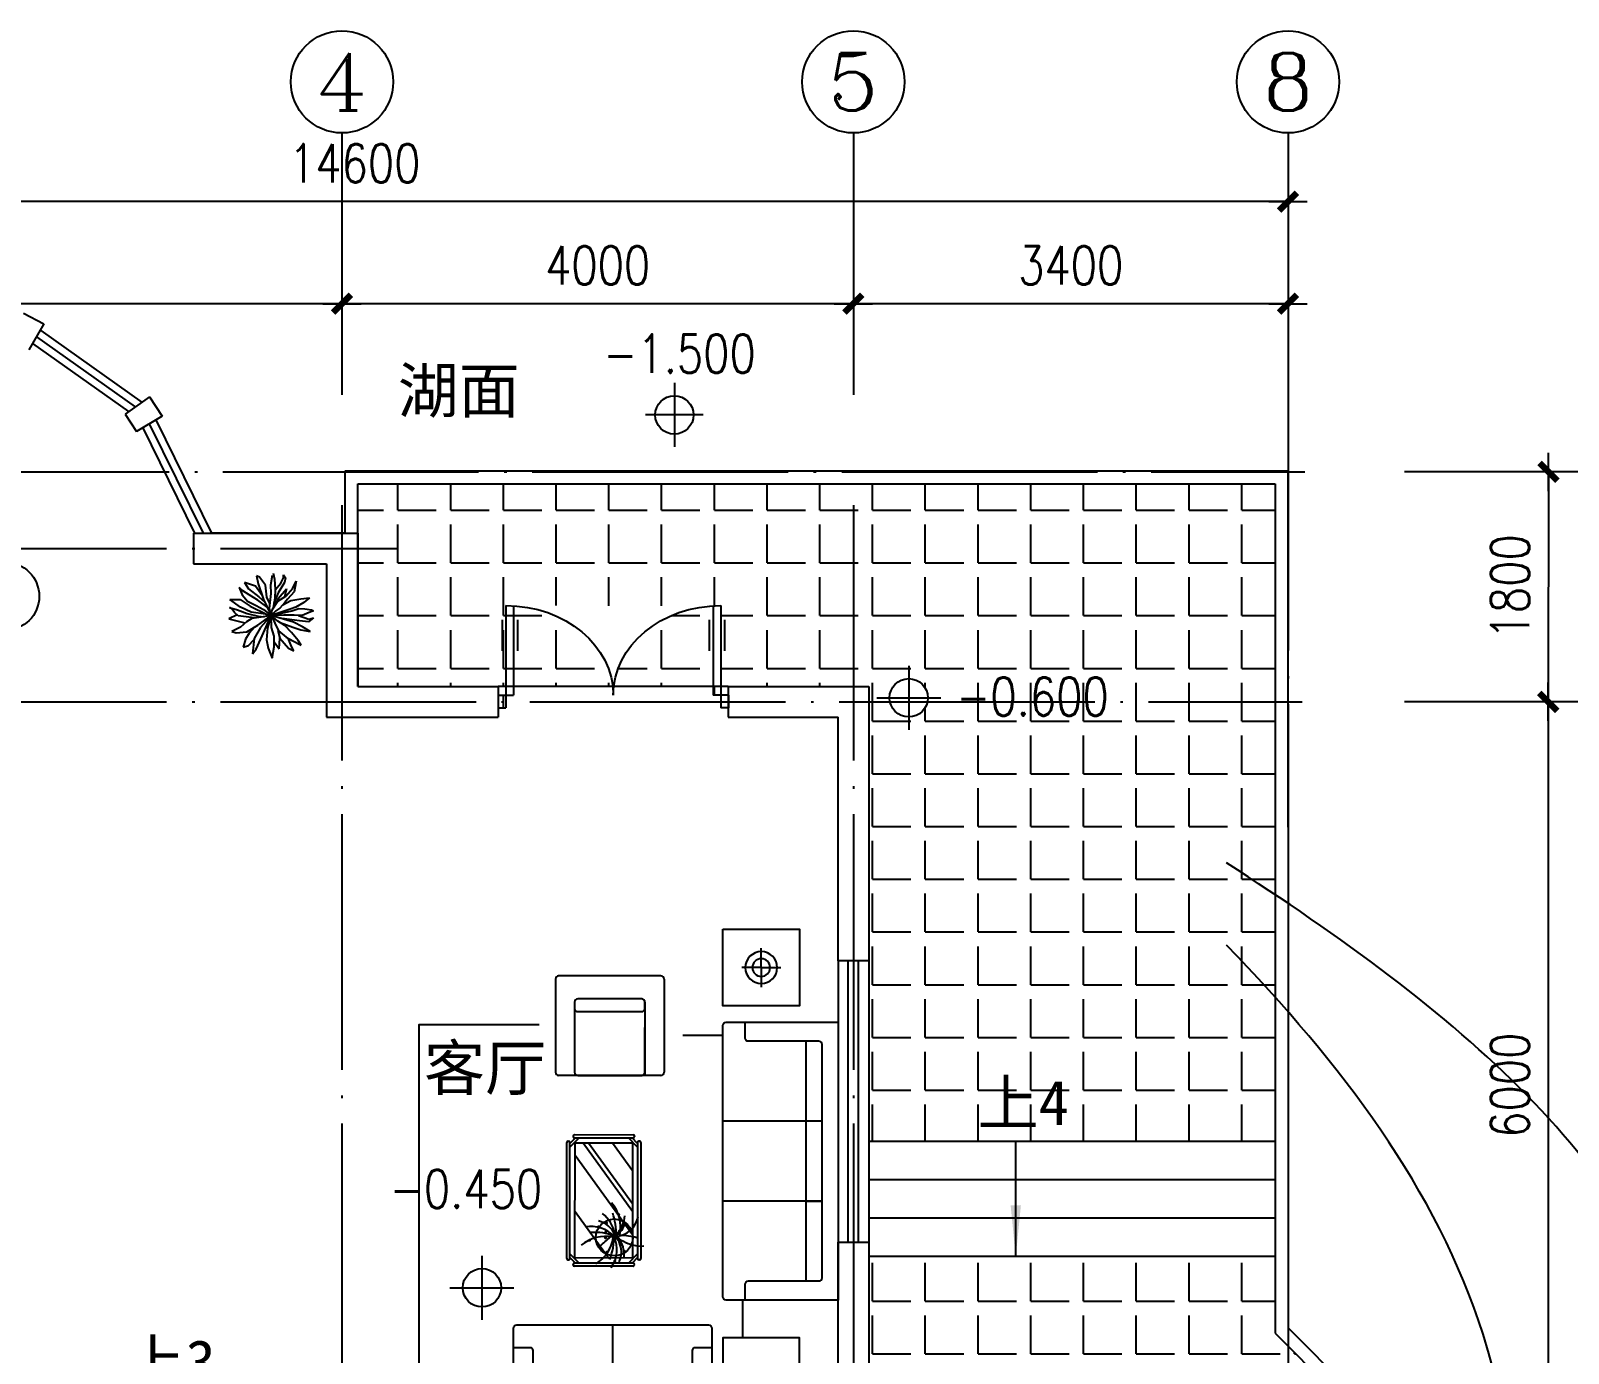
# Model space of a CAD drawing. Extents: x 68494 to 246694, y -171764 to -76879.
# Drawn here: x 103553 to 115579, y -120858 to -110511 of the extents above; entities that cross this region are included whole.
import ezdxf
from ezdxf.enums import TextEntityAlignment as Align

# ---------------------------------------------------------------- set-up
doc = ezdxf.new("R2010")
doc.units = 0
doc.header["$LTSCALE"] = 1000
doc.header["$MEASUREMENT"] = 0
doc.linetypes.add('DOTE', pattern=[2.4200000000000004, 2, -0.2, 0.02, -0.2])
doc.layers.get('0').update_dxf_attribs({"linetype": 'CONTINUOUS'})
for name, color, linetype in [('AXIS', 3, 'CONTINUOUS'), ('AXIS_TEXT', 7, 'CONTINUOUS'), ('DOOR', 2, 'CONTINUOUS'), ('DOTE', 1, 'DOTE'), ('HATCH', 8, 'CONTINUOUS'), ('PUB_DIM', 3, 'CONTINUOUS'), ('STAIR', 2, 'CONTINUOUS'), ('Tile', 8, 'CONTINUOUS'), ('WALL', 4, 'CONTINUOUS'), ('WINDOW', 51, 'CONTINUOUS'), ('WINDOW_TEXT', 7, 'CONTINUOUS'), ('家具', 30, 'CONTINUOUS'), ('细部标注', 3, 'CONTINUOUS')]:
    doc.layers.add(name, color=color, linetype=linetype)
doc.styles.add('COMPLEX', font='COMPLEX')
doc.styles.add('DIM_FONT', font='SIMPLEX', dxfattribs={"width": 0.8})
doc.styles.add('SIMPLEX', font='SIMPLEX.SHX')
doc.styles.get("Standard").update_dxf_attribs({"font": ''})
doc.styles.get('Standard').set_extended_font_data('KaiTi_GB2312')
doc.dimstyles.new('AXIS', dxfattribs={"dimtxt": 300, "dimasz": 1, "dimexe": 250, "dimexo": 300, "dimgap": 150, "dimtad": 1, "dimdec": 0, "dimzin": 0, "dimdsep": 46, "dimtxsty": 'DIM_FONT', "dimblk": '_DIMX', "dimblk1": 'DIMBK1', "dimblk2": 'DIMBK1', "dimcen": 1, "dimse1": 1, "dimse2": 1, "dimclrt": 7, "dimadec": 0, "dimazin": 0, "dimtfac": 1, "dimtdec": 0, "dimtix": 1, "dimtmove": 2, "dimatfit": 3, "dimldrblk": '_DIMX', "dimfxl": 1, "dimtvp": 1.5, "dimtolj": 1, "dimtzin": 0, "dimarcsym": 0})
pattern_1 = [(0, (0, 0), (0, 412.5000000000001), [300, -112.5]), (90, (0, 0), (-412.5000000000001, 2.525750604758653e-14), [300, -112.5])]

# ---------------------------------------------------------------- blocks, each defined once
blk = doc.blocks.new('_DIMX')
blk.add_line((-150, 0), (150, 0))
at = {"const_width": 50}
blk.add_lwpolyline([(-70, -70), (70, 70)], dxfattribs=at)
blk = doc.blocks.new('*D286')
at = {"color": 0, "linetype": 'ByBlock', "transparency": 16777216}
blk.add_line((105986.4425060315, -112646.7186801377), (99788.58575459839, -112646.7186801377), dxfattribs=at)
at = {"color": 0, "linetype": 'ByBlock', "transparency": 16777216, "rotation": 180}
blk.add_blockref('_DIMX', (99787.58575459839, -112646.7186801377), dxfattribs=at)
at = {"color": 0, "linetype": 'ByBlock', "transparency": 16777216}
blk.add_blockref('_DIMX', (105987.4425060315, -112646.7186801377), dxfattribs=at)
at = {"color": 7, "linetype": 'ByBlock', "transparency": 16777216, "insert": (102887.5141303149, -112346.7186801377), "char_height": 300, "attachment_point": 5, "style": 'DIM_FONT'}
blk.add_mtext('\\A1;6200', dxfattribs=at)
blk = doc.blocks.new('DIMBK1')
at = {"color": 0}
blk.add_line((-1.000000000003638, -1.818989403545856e-12), (0.9999999999963619, -1.818989403545856e-12), dxfattribs=at)
blk.add_circle((-3.637978807091713e-12, -1.818989403545856e-12), 0.2500000000000002, dxfattribs=at)
blk = doc.blocks.new('*D285')
at = {"color": 0, "linetype": 'ByBlock', "transparency": 16777216}
blk.add_line((113386.4425060315, -111848.1114116735), (98788.4425060315, -111848.1114116734), dxfattribs=at)
for p, rotation in [((98787.4425060315, -111848.1114116734), 179.9999999999995), ((113387.4425060315, -111848.1114116735), 359.9999999999996)]:
    blk.add_blockref('_DIMX', p, dxfattribs=dict(at, rotation=rotation))
at = {"color": 7, "linetype": 'ByBlock', "transparency": 16777216, "insert": (106087.4425060315, -111548.1114116734), "char_height": 300, "attachment_point": 5, "style": 'DIM_FONT'}
blk.add_mtext('\\A1;14600', dxfattribs=at)
blk = doc.blocks.new('M_C57NTX')
for p, q in [((-486.3270257105032, 242.7917070017866), (-481.3270257105032, 242.7917070017866)), ((-427.3206844082888, 268.3685105191471), (-471.3270257105032, 224.3621692169327)), ((-399.0364131608367, 268.3685105191398), (-471.3270257105032, 196.0778979694733)), ((-445.75022219315, 283.3685105191398), (-445.75022219315, 278.3685105191398)), ((-435.75022219315, 293.3685105191398), (473.0961707721435, 293.3685105191398)), ((-435.75022219315, 268.3685105191398), (473.0961707721435, 268.3685105191398)), ((436.3823617398302, 268.3685105191398), (508.6729742894968, 196.0778979694733)), ((464.6666329872824, 268.3685105191471), (508.6729742894968, 224.3621692169327)), ((483.0961707721435, 283.3685105191398), (483.0961707721435, 278.3685105191398)), ((523.6729742894968, 242.7917070017866), (518.6729742894968, 242.7917070017866)), ((-496.3270257105032, -226.0546859635069), (-496.3270257105032, 232.7917070017866)), ((-471.3270257105032, -226.0546859635069), (-471.3270257105032, 232.7917070017866)), ((-431.3270257105032, 72.40276338865806), (-216.6166128087934, 228.3685105191398)), ((-431.3270257105032, -116.2685866302054), (43.11800335264707, 228.3685105191398)), ((-431.3270257105032, -159.222974416698), (102.2512073237885, 228.3685105191398)), ((-336.0613046975195, -221.6314894808602), (283.4316774694453, 228.3685105191398)), ((508.6729742894968, 232.7917070017866), (508.6729742894968, -226.0546859635069)), ((533.6729742894968, 232.7917070017866), (533.6729742894968, -226.0546859635069)), ((106.0369318264857, -221.6314894808602), (468.6729742894968, 41.78750606213725)), ((-486.3270257105032, -236.0546859635069), (-481.3270257105032, -236.0546859635069)), ((-399.0364131608367, -261.6314894808602), (-471.3270257105032, -189.3408769311936)), ((-427.3206844082888, -261.6314894808675), (-471.3270257105032, -217.625148178653)), ((436.3823617398302, -261.6314894808602), (508.6729742894968, -189.3408769311936)), ((464.6666329872824, -261.6314894808675), (508.6729742894968, -217.625148178653)), ((523.6729742894968, -236.0546859635069), (518.6729742894968, -236.0546859635069)), ((-445.75022219315, -276.6314894808602), (-445.75022219315, -271.6314894808602)), ((473.0961707721435, -261.6314894808602), (-435.75022219315, -261.6314894808602)), ((473.0961707721435, -286.6314894808602), (-435.75022219315, -286.6314894808602)), ((483.0961707721435, -276.6314894808602), (483.0961707721435, -271.6314894808602))]:
    blk.add_line(p, q)
blk.add_lwpolyline([(-431.3270257105032, -221.6314894808602), (-431.3270257105032, 228.3685105191398), (468.6729742894968, 228.3685105191398), (468.6729742894968, -221.6314894808602)], close=True)
at = {"const_width": 11.9988}
for points in [[(123.386259576233, 119.8680032904631, 1), (135.3874595762318, 119.8680032904631, 1)], [(225.0953272901679, 149.5338315333684, 1), (237.0965272901667, 149.5338315333684, 1)], [(252.5946230357076, 126.4795735383996, 1), (264.595823035721, 126.4795735383996, 1)], [(409.3022822407511, 162.7569720292377, 1), (421.3034822407499, 162.7569720292377, 1)], [(189.3558244571032, 24.20145639862312, 1), (201.3570244571019, 24.20145639862312, 1)], [(263.5655964254838, 17.58988615068665, 1), (275.5667964254826, 17.58988615068665, 1)], [(277.3152442982682, 83.59060479962864, 1), (289.316444298267, 83.59060479962864, 1)], [(288.3341258687869, 106.6448627945974, 1), (300.3353258687857, 106.6448627945974, 1)], [(293.8435666540317, 93.47921421393039, 1), (305.8447666540305, 93.47921421393039, 1)], [(296.5743329562974, 73.70199538532688, 1), (308.5755329562962, 73.70199538532688, 1)], [(304.8145400438079, 17.58988615068665, 1), (316.8157400438067, 17.58988615068665, 1)], [(307.5453063460736, 86.86764396599756, 1), (319.5465063460724, 86.86764396599756, 1)], [(417.5424893282616, 27.47849556498841, 1), (429.5436893282604, 27.47849556498841, 1)], [(486.2428205113829, 90.20217504756147, 1), (498.2440205113962, 90.20217504756147, 1)], [(219.5858865049086, -38.46473116875131, 1), (231.5870865049073, -38.46473116875131, 1)], [(324.0736287018372, -107.7424889840622, 1), (336.0748287018505, -107.7424889840622, 1)]]:
    blk.add_lwpolyline(points, format="xyb", close=True, dxfattribs=at)
blk.add_circle((307.6158652824379, 85.95014010039449), 144.3268089745761)
for centre, radius, start, end in [((-486.3270257105032, 232.7917070017866), 10, 90, 180), ((-481.3270257105032, 232.7917070017866), 10, 0, 90), ((-435.75022219315, 283.3685105191398), 10, 90, 180), ((-435.75022219315, 278.3685105191398), 10, 180, 270), ((108.6400191209541, 83.20030077534466), 192.6361168683768, 6.990448297876262, 78.02836256322455), ((781.3881146809581, 125.4861627011087), 489.8910960298404, 163.8561215232247, 179.1105149163876), ((156.1940901721391, 293.0623978287331), 219.2612355314446, 342.9456350568751, 6.481377850901596), ((473.0961707721435, 283.3685105191398), 10, 0, 90), ((473.0961707721435, 278.3685105191398), 10, 270, 0), ((518.6729742894968, 232.7917070017866), 10, 90, 180), ((523.6729742894968, 232.7917070017866), 10, 0, 90), ((227.9691894788702, -157.2600901782716), 292.8432031657243, 78.55155098013316, 130.9815348713877), ((109.9538039181934, -87.97830389465162), 258.8304632487626, 48.75809887789755, 83.86240095366526), ((175.6190948601725, 42.40696811606176), 126.1786241616302, 28.89011928670217, 78.45792187995568), ((-394.6895044297416, 504.3955017310145), 810.3743161520881, 328.9872775939272, 340.3610108459401), ((421.0911898789345, -27.25263189217003), 168.8089817342286, 62.9908582621707, 135.9101719540797), ((448.0424405315425, -69.43780581975443), 232.7981179185368, 85.87406080653938, 126.9558399417119), ((279.6811042466434, -402.0839114484697), 502.3884491499373, 88.32856473930403, 108.7290030802688), ((343.5566164726188, -193.5709490659137), 291.2907078390151, 103.045235373428, 139.776625494149), ((363.8068736078276, -83.56195820136054), 190.3501617977752, 114.0955767610405, 166.2953379553469), ((481.8457703541644, -98.4286755490757), 259.729300956303, 134.4860623050567, 189.3762174920274), ((613.2306063957949, -61.95327094247477), 345.5344850807896, 155.0887597473385, 185.9637238118709), ((267.1778199992405, -554.8302557628995), 642.1607997083057, 70.52489667841802, 87.82436815328639), ((623.9827559953119, 27.50724152258772), 325.1929381400985, 171.2495824831473, 218.2332804430338), ((404.4771427225787, -127.5496737025605), 234.4446151252679, 53.32312996791644, 115.7632577042061), ((-1013.361645428566, -1156.255034306687), 1790.018604712097, 39.0487703031419, 42.67989976416857), ((268.783860786687, -207.6233392247887), 287.3030481525115, 31.31504884319343, 82.13779409021814), ((-486.3270257105032, -226.0546859635069), 10, 180, 270), ((-481.3270257105032, -226.0546859635069), 10, 270, 0), ((518.6729742894968, -226.0546859635069), 10, 180, 270), ((523.6729742894968, -226.0546859635069), 10, 270, 0), ((-435.75022219315, -271.6314894808602), 10, 90, 180), ((-435.75022219315, -276.6314894808602), 10, 180, 270), ((473.0961707721435, -271.6314894808602), 10, 0, 90), ((473.0961707721435, -276.6314894808602), 10, 270, 0)]:
    blk.add_arc(centre, radius, start, end)
at = {"style": 'DIM_FONT', "width": 0.8, "flags": 9}
for tag in ['YSIZE', 'XSIZE']:
    blk.add_attdef(tag, (0, 0), '', height=0.5, dxfattribs=at)
blk = doc.blocks.new('M_F3')
for p, q in [((-184.1984612301931, 352.2713101614754), (-316.5681050442963, 396.0829624842791)), ((-316.5681050442963, 396.0829624842791), (-269.867000883929, 321.0034329028804)), ((-137.454629618629, 462.8304954901814), (-172.4911396017033, 477.4343795977838)), ((-172.4911396017033, 477.4343795977838), (-154.9728846101661, 383.5849676210346)), ((-154.9728846101661, 383.5849676210346), (-88.78806270311543, 195.794583265606)), ((-65.41614689733251, 366.875194269076), (-137.454629618629, 462.8304954901814)), ((-1.154060294231385, 371.0411925568242), (16.36419469730572, 485.8121563742443)), ((2.734137764866318, 266.7538947602225), (-1.154060294231385, 371.0411925568242)), ((26.10605357064924, 510.8539263016992), (41.70157325823675, 437.8345057636907)), ((41.70157325823675, 437.8345057636907), (49.47796937643216, 318.8975436585224)), ((49.12280015706529, 308.6061012016962), (117.628254038631, 391.9169641965309)), ((160.4838875910973, 396.0829624842791), (86.47994211465266, 275.0858913357188)), ((117.628254038631, 391.9169641965309), (150.7420287177556, 452.4383898712931)), ((150.7420287177556, 452.4383898712931), (148.7765659626075, 487.8722654176363)), ((148.7765659626075, 487.8722654176363), (172.1484817683904, 452.4383898712931)), ((172.1484817683904, 452.4383898712931), (160.4838875910973, 396.0829624842791)), ((261.7052194812222, 331.3955385217687), (300.6726549745927, 414.8528448796296)), ((300.6726549745927, 414.8528448796296), (277.3007391688116, 285.5237771555712)), ((-489.8706471069163, 193.734474222214), (-367.200134714958, 195.794583265606)), ((-363.3119366558603, 101.9451712888567), (-489.8706471069163, 193.734474222214)), ((-378.9074563434478, 337.667426053873), (-343.8282189091751, 250.0441214082639)), ((-336.0518227909815, 298.0217720188175), (-378.9074563434478, 337.667426053873)), ((-367.200134714958, 195.794583265606), (-250.3832831372456, 116.5490553964592)), ((-343.8282189091751, 250.0441214082639), (-279.6088597572725, 177.0247008702572)), ((-260.1251420105873, 250.0441214082639), (-336.0518227909815, 298.0217720188175)), ((-269.867000883929, 321.0034329028804), (-143.3082904328749, 227.1082407251652)), ((-156.9383473653143, 187.4625866901097), (-260.1251420105873, 250.0441214082639)), ((-104.9015853799101, 241.5145010595188), (-184.1984612301931, 352.2713101614754)), ((-45.12105273043016, 101.5527410067443), (-156.9383473653143, 187.4625866901097)), ((-143.3082904328749, 227.1082407251652), (-77.0807410746238, 166.5868150504029)), ((-88.78806270311543, 195.794583265606), (0.6110979015466, 2.853926301699175)), ((-49.820627209745, 222.942242437417), (-65.41614689733251, 366.875194269076)), ((-11.45085077243493, 137.3498304326531), (-49.820627209745, 222.942242437417)), ((-16.70685253062038, 89.40139622464812), (2.734137764866318, 266.7538947602225)), ((45.58977131733445, 206.2324690854603), (24.3688169389734, 93.95133244781755)), ((86.47994211465266, 275.0858913357188), (35.07700558785109, 152.7548186845834)), ((49.47796937643216, 318.8975436585224), (45.58977131733445, 206.2324690854603)), ((87.11020813013965, 205.3176948290438), (57.64105560755524, 143.9650374128105)), ((79.74291835849363, 173.4143138242034), (176.0366798274863, 235.4402373006633)), ((87.11020813013965, 205.3176948290438), (183.8130759456817, 321.0034329028804)), ((183.8130759456817, 321.0034329028804), (160.4838875910973, 227.1082407251652)), ((197.4431328781211, 197.9004725099621), (166.2948209541446, 158.2548184749066)), ((176.0366798274863, 235.4402373006633), (261.7052194812222, 331.3955385217687)), ((277.3007391688116, 285.5237771555712), (197.4431328781211, 197.9004725099621)), ((236.4105683714915, 181.1906991580054), (355.1928827043521, 202.0664707977121)), ((355.1928827043521, 202.0664707977121), (460.3451401047732, 214.5644656609566)), ((460.3451401047732, 214.5644656609566), (390.2293926874263, 158.2548184749066)), ((-405.4173616162589, 13.07156640398352), (-503.5007040393557, -35.76167321166031)), ((-468.4641940562815, 83.12950869254382), (-493.758845166014, 97.73339280014443)), ((-493.758845166014, 97.73339280014443), (-398.3484466389345, 70.63151382929755)), ((-435.3504193771569, 39.31785636973837), (-468.4641940562815, 83.12950869254382)), ((-392.5375132758872, 1.778091579039028), (-435.3504193771569, 39.31785636973837)), ((-398.3484466389345, 70.63151382929755), (-285.419793120318, 26.81986150649391)), ((-201.7167162217302, -25.32378739180785), (-392.5375132758872, 1.778091579039028)), ((-236.7532262048044, 43.52963485845066), (-363.3119366558603, 101.9451712888567)), ((-285.419793120318, 26.81986150649391), (-153.007421855018, -2.387906708709124)), ((-279.6088597572725, 177.0247008702572), (-178.3448004159491, 122.7751627275993)), ((-250.3832831372456, 116.5490553964592), (-45.12018230737885, 14.76226609702098)), ((-67.3388822012821, 20.54797397438779), (-236.7532262048044, 43.52963485845066)), ((-178.3448004159491, 122.7751627275993), (-90.71079800706502, 74.7975121170457)), ((-156.9383473653143, -110.8869829940249), (0.6110979015466, 2.853926301699175)), ((0.6110979015466, 2.853926301699175), (-125.7473079901374, -140.094751209228)), ((-119.9363746270919, -275.6957064653889), (0.6110979015466, 2.853926301699175)), ((0.6110979015466, 2.853926301699175), (-116.0481765679942, -14.8859015719554)), ((-90.71079800706502, 74.7975121170457), (0.6110979015466, 2.853926301699175)), ((0.6110979015466, 2.853926301699175), (-67.3388822012821, 20.54797397438779)), ((0.6110979015466, 2.853926301699175), (-42.04423109154959, -144.2607494969761)), ((0.6110979015466, 2.853926301699175), (-16.70685253062038, 89.40139622464812)), ((0.6110979015466, 2.853926301699175), (14.44145939335795, 70.63151382929755)), ((170.1830190132423, 60.19362800944509), (0.6110979015466, 2.853926301699175)), ((57.25436549462574, 58.13351896605309), (0.6110979015466, 2.853926301699175)), ((0.6110979015466, 2.853926301699175), (248.0751625487828, 58.13351896605309)), ((154.6302267768533, 8.04997911114333), (0.6110979015466, 2.853926301699175)), ((0.6110979015466, 2.853926301699175), (88.40267741860225, -177.6345159999273)), ((82.59174405555677, -64.96944142686334), (0.6110979015466, 2.853926301699175)), ((269.5243430506162, -77.46743629010962), (0.6110979015466, 2.853926301699175)), ((6.622335823964022, -140.094751209228), (0.6110979015466, 2.853926301699175)), ((14.44145939335795, 70.63151382929755), (79.74291835849363, 173.4143138242034)), ((105.9636598613379, 91.50728546900427), (57.25436549462574, 58.13351896605309)), ((166.2948209541446, 158.2548184749066), (105.9636598613379, 91.50728546900427)), ((141.0863384975746, 130.3653500091787), (236.4105683714915, 181.1906991580054)), ((275.3352764136635, 5.944089866787181), (154.6302267768533, 8.04997911114333)), ((228.6341722532961, 81.06939964915), (170.1830190132423, 60.19362800944509)), ((294.8189941603487, 104.0052803322487), (228.6341722532961, 81.06939964915)), ((248.0751625487828, 58.13351896605309), (333.7437022025188, 89.40139622464812)), ((370.7456749407411, 3.883980823395177), (275.3352764136635, 5.944089866787181)), ((390.2293926874263, 158.2548184749066), (294.8189941603487, 104.0052803322487)), ((329.9200083332435, 4.765491919450142), (452.5260165353811, -37.86756245601828)), ((333.7437022025188, 89.40139622464812), (401.8939868647194, 85.23539793689997)), ((454.4914792905292, 39.31785636973837), (370.7456749407411, 3.883980823395177)), ((401.8939868647194, 85.23539793689997), (481.751593155408, 72.7374030736537)), ((507.0462442651406, 60.19362800944509), (454.4914792905292, 39.31785636973837)), ((481.751593155408, 72.7374030736537), (507.0462442651406, 60.19362800944509)), ((-503.5007040393557, -35.76167321166031), (-310.757171681249, -81.67921477882192)), ((-363.3119366558603, -135.8829727205157), (-468.4641940562815, -188.0724018197816)), ((-293.2389166897119, -71.24132895896946), (-363.3119366558603, -135.8829727205157)), ((-227.0113673314627, -31.59567492391216), (-293.2389166897119, -71.24132895896946)), ((-287.3852558754661, -190.1325108631736), (-156.9383473653143, -110.8869829940249)), ((-195.0262397601018, -134.0250946803844), (-260.1251420105873, -208.9023932585224)), ((-116.0481765679942, -14.8859015719554), (-227.0113673314627, -31.59567492391216)), ((-125.7473079901374, -140.094751209228), (-199.7512534665821, -269.4238189332846)), ((-153.007421855018, -2.387906708709124), (-82.44048388708325, -10.33752545743664)), ((-42.04423109154959, -144.2607494969761), (-55.67428802399081, -288.1937013286351)), ((35.84791244399094, -242.3219399624377), (6.622335823964022, -140.094751209228)), ((164.372085650195, -117.1130903251651), (82.59174405555677, -64.96944142686334)), ((107.8863951652875, -265.2578206455364), (84.51447935950455, -173.4685177121792)), ((88.40267741860225, -177.6345159999273), (179.924877886584, -254.819934825684)), ((341.5628257719127, -58.69755389475904), (102.8679221056154, -27.68903728430269)), ((108.6990170638474, -81.61559930407202), (259.7824841772745, -133.8228636771237)), ((246.1524272448332, -198.510287639634), (164.372085650195, -117.1130903251651)), ((259.7824841772745, -133.8228636771237), (357.1156180083017, -167.1966301800749)), ((376.5993357549869, -131.7169744327675), (269.5243430506162, -77.46743629010962)), ((446.7150831723338, -73.30143800236146), (341.5628257719127, -58.69755389475904)), ((357.1156180083017, -167.1966301800749), (468.1215362229686, -188.0724018197816)), ((468.1215362229686, -188.0724018197816), (376.5993357549869, -131.7169744327675)), ((507.0462442651406, -23.26367834841585), (446.7150831723338, -73.30143800236146)), ((452.5260165353811, -37.86756245601828), (507.0462442651406, -23.26367834841585)), ((-468.4641940562815, -188.0724018197816), (-413.9439663265221, -204.7363949707742)), ((-413.9439663265221, -204.7363949707742), (-287.3852558754661, -190.1325108631736)), ((-302.9380481118551, -279.8617047531388), (-334.1290874870319, -373.7568969308522)), ((-334.1290874870319, -373.7568969308522), (-269.867000883929, -354.9412343345375)), ((-260.1251420105873, -208.9023932585224), (-302.9380481118551, -279.8617047531388)), ((-269.867000883929, -354.9412343345375), (-203.6394515256798, -288.1937013286351)), ((-199.7512534665821, -269.4238189332846), (-219.2349712132673, -455.1083140443552)), ((-176.379337660801, -398.752886657343), (-119.9363746270919, -275.6957064653889)), ((-55.67428802399081, -288.1937013286351), (-32.30237221820789, -384.1490025497405)), ((39.73611050308864, -369.5451184421399), (35.84791244399094, -242.3219399624377)), ((39.73611050308864, -311.1295820117339), (98.14453629194577, -394.586888369593)), ((98.14453629194577, -394.586888369593), (105.9636598613379, -265.2578206455364)), ((105.9636598613379, -265.2578206455364), (207.1849917514646, -386.2548917940967)), ((179.924877886584, -254.819934825684), (261.7052194812222, -298.6315871484876)), ((246.1524272448332, -367.4850093987461), (203.2967936923669, -267.3179296889284)), ((324.0445707803756, -294.4655888607394), (246.1524272448332, -198.510287639634)), ((261.7052194812222, -298.6315871484876), (359.0810807634498, -348.7151270033974)), ((359.0810807634498, -348.7151270033974), (324.0445707803756, -294.4655888607394)), ((-219.2349712132673, -455.1083140443552), (-176.379337660801, -398.752886657343)), ((-32.30237221820789, -384.1490025497405), (14.44145939335795, -505.1460736983008)), ((14.44145939335795, -505.1460736983008), (39.73611050308864, -369.5451184421399)), ((207.1849917514646, -386.2548917940967), (271.4470783545657, -419.6286582970479)), ((271.4470783545657, -419.6286582970479), (246.1524272448332, -367.4850093987461))]:
    blk.add_line(p, q)
at = {"width": 0.8, "flags": 9}
for tag, p in [('XSIZE', (-1.903593293400263, 0)), ('YSIZE', (0, 0))]:
    blk.add_attdef(tag, p, '', height=0.2, dxfattribs=at)
blk = doc.blocks.new('M_A20TUI')
for p, q in [((-0.4666666602065375, 0.4708801651422996), (-0.46666666020654, -0.06245316819156697)), ((-0.4333333268731733, 0.4696881666012634), (-0.4333333268731709, 0.004213498475166344)), ((0.4333333397943598, 0.4696881666012634), (0.4333333397943574, 0.004213498475166344)), ((0.4666666731277241, 0.4708801651422996), (0.4666666731277265, -0.06245316819156697)), ((-0.4833333268732257, 0.3962051976975873), (-0.4833333268732233, 0.2345635206386193)), ((-0.41666666020649, 0.3962051976975873), (-0.41666666020649, 0.2345635206386193)), ((0.4166666731276766, 0.3962051976975873), (0.4166666731276741, 0.2345635206386193)), ((0.4833333397944098, 0.3962051976975873), (0.4833333397944074, 0.2345635206386193)), ((-0.4999999935399067, 0.004213498475166344), (-0.4333333268731709, 0.004213498475166344)), ((-0.4999999935399042, 0.004213498475176044), (-0.4999999935399067, -0.06245316819156697)), ((0.5000000064610932, 0.004213498475166344), (0.4333333397943574, 0.004213498475166344)), ((0.5000000064610907, 0.004213498475176044), (0.5000000064610932, -0.06245316819156697)), ((-0.4999999935399067, -0.06245316819156697), (-0.46666666020654, -0.06245316819156697)), ((0.5000000064610932, -0.06245316819156697), (0.4666666731277265, -0.06245316819156697))]:
    blk.add_line(p, q)
for centre, start, end in [((-0.46666666020654, 0.004213498475166344), 0, 89.99999999999972), ((0.4666666731277265, 0.004213498475166344), 90.00000000000031, 180)]:
    blk.add_arc(centre, 0.4666666666671332, start, end)
blk = doc.blocks.new('*D242')
at = {"color": 0, "linetype": 'ByBlock', "transparency": 16777216}
blk.add_line((115424.6509145916, -113963.6420006496), (115423.2430991872, -115761.1521453284), dxfattribs=at)
for p, rotation in [((115424.6516977944, -113962.6420009563), 89.95512578065), ((115423.2423159844, -115762.1521450217), 269.9551257806501)]:
    blk.add_blockref('_DIMX', p, dxfattribs=dict(at, rotation=rotation))
at = {"color": 7, "linetype": 'ByBlock', "transparency": 16777216, "insert": (115123.9470989004, -114862.1621121499), "char_height": 300, "attachment_point": 5, "rotation": 89.95512578065004, "style": 'DIM_FONT'}
blk.add_mtext('\\A1;1800', dxfattribs=at)
blk = doc.blocks.new('_WBLK')
for p, q in [((-0.5, 0.5), (0.5, 0.5)), ((0.5, 0.1666666666666666), (-0.5, 0.1666666666666666)), ((0.5, -0.1666666666666667), (-0.5, -0.1666666666666667)), ((-0.4999999999999999, -0.5), (0.5, -0.5))]:
    blk.add_line(p, q)
at = {"layer": 'WINDOW_TEXT', "style": 'SIMPLEX', "flags": 9}
blk.add_attdef('A', text='', height=1, dxfattribs=at).set_placement((0, 1.5), align=Align.MIDDLE)
blk = doc.blocks.new('Sofa3')
for p, q in [((-312.5000000000188, -124.999999999902), (-312.4999999999004, -900.0000000001002)), ((-312.4999999999997, -250.0000000001), (-312.4999999999004, -125.0000000001007)), ((312.4999999999812, -124.999999999902), (312.5000000000996, -900.0000000000049)), ((-937.4999999999998, -250.0000000001), (937.4999999999998, -250))]:
    blk.add_line(p, q)
for points in [[(1062.500000000001, -900, 0.4142135623730953), (1087.500000000001, -875), (1087.5, 0), (-1087.5, 0), (-1087.499999999902, -875.0000000001028, 0.4142135623730625), (-1062.499999999902, -900.0000000001002), (1062.5, -900.0000000001002)], [(-1087.499999999928, -724.9999999999004), (-962.5000000000161, -724.9999999999836, 0.4142135623732403), (-937.4999999999989, -699.9999999999878), (-937.4999999999079, -149.9999999998961, -0.4142135623730617), (-912.4999999999065, -124.999999999902), (912.5000000000039, -124.999999999902, -0.4142135623730617), (937.5000000000052, -149.9999999998961), (937.5000000000962, -699.9999999999878, 0.4142135623732403), (962.5000000001135, -724.9999999999836), (1087.500000000025, -724.9999999999004)]]:
    blk.add_lwpolyline(points, format="xyb")
blk = doc.blocks.new('*D241')
at = {"color": 0, "linetype": 'ByBlock', "transparency": 16777216}
blk.add_line((115422.381331452, -115762.2713142913), (115422.381331452, -121760.2713142913), dxfattribs=at)
for p, rotation in [((115422.381331452, -115761.2713142913), 90), ((115422.381331452, -121761.2713142913), 270)]:
    blk.add_blockref('_DIMX', p, dxfattribs=dict(at, rotation=rotation))
at = {"color": 7, "linetype": 'ByBlock', "transparency": 16777216, "insert": (115122.381331452, -118761.2713142913), "char_height": 300, "attachment_point": 5, "rotation": 90, "style": 'DIM_FONT'}
blk.add_mtext('\\A1;6000', dxfattribs=at)
blk = doc.blocks.new('TAB-LAMP')
for q in [(0, 134.75), (-134.75, 0), (134.75, 0), (0, -134.75)]:
    blk.add_line((0, 0), q)
for radius in [110.25, 61.24999999999999]:
    blk.add_circle((0, 0), radius)
blk = doc.blocks.new('_AXISO')
blk.add_circle((0, 0), 0.5)
at = {"layer": 'AXIS_TEXT', "style": 'COMPLEX', "width": 1.041666666666667}
blk.add_attdef('A', text='', height=0.56, dxfattribs=at).set_placement((-0.25, -0.28), (0.25, -0.28), align=Align.FIT)
blk = doc.blocks.new('A$C7EBB6548')
at = {"layer": '家具'}
for p, q in [((774.999578492323, 125.0000195123648), (774.9995784924467, 900.0000195124667)), ((149.9995784923594, 250.000019512474), (1399.999578492345, 250.0000195124594))]:
    blk.add_line(p, q, dxfattribs=at)
for points in [[(1524.999578492349, 900.0000195124594, -0.4142135623730953), (1549.999578492349, 875.0000195124594), (1549.999578492341, 1.951245940290391e-05), (-0.0004215076442051213, 1.951237209141254e-05), (-0.0004215075387037359, 875.000019512474, -0.4142135623730624), (24.9995784924613, 900.000019512474), (1524.999578492349, 900.0000195125613)], [(-0.0004215075678075664, 725.0000195122775), (124.9995784923449, 725.0000195123575, -0.4142135623732403), (149.9995784923631, 700.0000195123575), (149.9995784924504, 150.0000195122702, 0.4142135623730617), (174.9995784924504, 125.0000195122775), (1374.999578492345, 125.0000195123648, 0.4142135623730617), (1399.999578492349, 150.0000195123575), (1399.999578492443, 700.0000195124449, -0.4142135623732403), (1424.999578492461, 725.0000195124449), (1549.999578492374, 725.0000195123575)]]:
    blk.add_lwpolyline(points, format="xyb", dxfattribs=at)
blk = doc.blocks.new('_ARROW')
blk.add_solid([(0, 0), (-1, 0.1), (-1, -0.1)])
blk = doc.blocks.new('*D225')
at = {"color": 0, "linetype": 'ByBlock', "transparency": 16777216}
blk.add_line((109986.4425060315, -112646.7186801377), (105988.4425060315, -112646.7186801377), dxfattribs=at)
at = {"color": 0, "linetype": 'ByBlock', "transparency": 16777216, "rotation": 180}
blk.add_blockref('_DIMX', (105987.4425060315, -112646.7186801377), dxfattribs=at)
at = {"color": 0, "linetype": 'ByBlock', "transparency": 16777216}
blk.add_blockref('_DIMX', (109987.4425060315, -112646.7186801377), dxfattribs=at)
at = {"color": 7, "linetype": 'ByBlock', "transparency": 16777216, "insert": (107987.4425060315, -112346.7186801377), "char_height": 300, "attachment_point": 5, "style": 'DIM_FONT'}
blk.add_mtext('\\A1;4000', dxfattribs=at)
blk = doc.blocks.new('*D185')
at = {"color": 0, "linetype": 'ByBlock', "transparency": 16777216}
blk.add_line((113386.4425060315, -112646.7186801377), (109988.4425060315, -112646.7186801377), dxfattribs=at)
at = {"color": 0, "linetype": 'ByBlock', "transparency": 16777216, "rotation": 180}
blk.add_blockref('_DIMX', (109987.4425060315, -112646.7186801377), dxfattribs=at)
at = {"color": 0, "linetype": 'ByBlock', "transparency": 16777216}
blk.add_blockref('_DIMX', (113387.4425060315, -112646.7186801377), dxfattribs=at)
at = {"color": 7, "linetype": 'ByBlock', "transparency": 16777216, "insert": (111687.4425060315, -112346.7186801377), "char_height": 300, "attachment_point": 5, "style": 'DIM_FONT'}
blk.add_mtext('\\A1;3400', dxfattribs=at)
blk = doc.blocks.new('*D181')
at = {"color": 0, "linetype": 'ByBlock', "transparency": 16777216}
blk.add_line((116214.231601577, -113962.2713142913), (116214.231601577, -131660.2713142913), dxfattribs=at)
for p, rotation in [((116214.231601577, -113961.2713142913), 90), ((116214.231601577, -131661.2713142913), 270)]:
    blk.add_blockref('_DIMX', p, dxfattribs=dict(at, rotation=rotation))
at = {"color": 7, "linetype": 'ByBlock', "transparency": 16777216, "insert": (115914.231601577, -122811.2713142913), "char_height": 300, "attachment_point": 5, "rotation": 90, "style": 'DIM_FONT'}
blk.add_mtext('\\A1;17700', dxfattribs=at)

msp = doc.modelspace()

# ---------------------------------------------------------------- hatches: boundary and pattern name
at = {"layer": '细部标注'}
h = msp.add_hatch(dxfattribs=at)
h.set_pattern_fill('ANGLE', color=8, scale=1500, style=0)
h.set_pattern_definition(pattern_1)
edge = h.paths.add_edge_path()
edge.add_line((106112.3757349084, -114054.7611702259), (106112.3757349084, -115641.2713142921))
edge.add_line((106112.3757349084, -115641.2713142921), (107209.373291104, -115641.2713142919))
edge.add_line((107209.373291104, -115641.2713142919), (107269.6418541649, -115641.2713142919))
edge.add_line((107269.6418541649, -115641.2713142919), (107269.6418541649, -115008.4393013968))
edge.add_ellipse((107269.6418541649, -115708.4393013975), major_axis=(-840.000000000844, 1.385372610901441e-11), ratio=0.8333333333333276, start_angle=185.5062462275859, end_angle=270.0000000000008, ccw=False)
edge.add_line((108105.7658788007, -115641.2713142917), (109009.373291104, -115641.2713142917))
edge.add_line((109009.373291104, -115641.2713142917), (110107.2913820844, -115641.2713142915))
edge.add_line((110107.2913820844, -115641.2713142915), (110107.2913820844, -115761.2713142913))
edge.add_line((110107.2913820844, -115761.2713142913), (110273.9986604083, -115761.2713142913))
edge.add_arc((110420.6979492863, -115729.9772470789), 150, 180.0000000000111, 192.0419097918005, ccw=False)
edge.add_arc((110420.6979492863, -115729.9772470789), 150, 0, 180, ccw=False)
edge.add_arc((110420.6979492863, -115729.9772470789), 150, 347.9580902081995, 359.99999999999443, ccw=False)
edge.add_line((110567.3972381643, -115761.2713142913), (112787.4425060315, -115761.2713142913))
edge.add_line((112787.4425060315, -115761.2713142913), (112787.4425060315, -114054.7611702259))
edge.add_line((112787.4425060315, -114054.7611702259), (106112.3757349084, -114054.7611702259))
h.paths.add_polyline_path([(110107.2913820834, -117789.2902191727), (110107.2913820834, -119202.0496301428), (112787.4425060315, -119202.0496301433), (112787.4425060315, -115761.2713142913), (110567.3972381643, -115761.2713142913, -0.8091786517545774), (110273.9986604083, -115761.2713142913), (110107.2913820844, -115761.2713142912)])
h.paths.add_polyline_path([(113287.4425060312, -115761.2713142913), (112787.4425060315, -115761.2713142913), (112787.4425060314, -119202.0496301433), (113287.4425060315, -119202.0496301434)])
h.paths.add_polyline_path([(113287.4425060312, -114054.7611702259), (112787.4425060315, -114054.7611702259), (112787.4425060315, -115761.2713142913), (113287.4425060313, -115761.2713142913)])
edge = h.paths.add_edge_path()
edge.add_ellipse((108949.6418541666, -115708.4393013975), major_axis=(-840.0000000008296, 5.283587694969117e-11), ratio=0.833333333333342, start_angle=274.0960437581672, end_angle=360.0000000000044)
edge.add_ellipse((107269.6418541649, -115708.4393013975), major_axis=(-840.000000000844, 1.385372610901441e-11), ratio=0.8333333333333276, start_angle=180.0000000000011, end_angle=270.0000000000008)
edge.add_line((107329.641854165, -115012.8137345731), (107329.641854165, -115708.4393013975))
edge.add_line((107329.641854165, -115708.4393013975), (107269.6418541649, -115708.4393013975))
edge.add_line((107269.6418541649, -115708.4393013975), (107269.6418541649, -115808.4393013976))
edge.add_line((107269.6418541649, -115808.4393013976), (107209.6418541649, -115808.4393013976))
edge.add_line((107209.6418541649, -115808.4393013976), (107209.6418541649, -115708.4393013975))
edge.add_line((107209.6418541649, -115708.4393013975), (107269.6418541649, -115708.4393013975))
edge.add_line((107269.6418541649, -115708.4393013975), (107269.6418541649, -115008.4393013968))
edge.add_ellipse((108949.6418541666, -115708.4393013975), major_axis=(-840.0000000008296, 5.283587694969117e-11), ratio=0.833333333333342, start_angle=270.000000000003, end_angle=274.0960437581672, ccw=False)
edge.add_line((108949.6418541666, -115008.4393013968), (108949.6418541666, -115708.4393013975))
edge.add_line((108949.6418541666, -115708.4393013975), (109009.6418541667, -115708.4393013975))
edge.add_line((109009.6418541667, -115708.4393013975), (109009.6418541667, -115808.4393013976))
edge.add_line((109009.6418541667, -115808.4393013976), (108949.6418541666, -115808.4393013976))
edge.add_line((108949.6418541666, -115808.4393013976), (108949.6418541666, -115708.4393013975))
edge.add_line((108949.6418541666, -115708.4393013975), (108889.6418541665, -115708.4393013975))
edge.add_line((108889.6418541665, -115708.4393013975), (108889.6418541665, -115010.2272992083))
edge = h.paths.add_edge_path(flags=16)
edge.add_ellipse((107269.6418541649, -115708.4393013975), major_axis=(-840.000000000844, 1.385372610901441e-11), ratio=0.8333333333333276, start_angle=185.5062462275859, end_angle=270.0000000000008, ccw=False)
edge.add_line((107329.641854165, -115012.5448639492), (107329.641854165, -115641.2713142917))
edge.add_line((107329.641854165, -115641.2713142917), (108105.7658788007, -115641.2713142917))
h.paths.add_polyline_path([(110684.5327041358, -115945.4445904298), (112091.6755612786, -115945.4445904298), (112091.6755612786, -115495.4445904298), (110684.5327041358, -115495.4445904298)], flags=9)
h.paths.add_polyline_path([(110884.7432144621, -119174.2036324348), (111735.1486198676, -119174.2036324348), (111735.1486198676, -118615.1495783807), (110884.7432144621, -118615.1495783807)], flags=24)
h = msp.add_hatch(dxfattribs=at)
h.set_pattern_fill('ANGLE', color=8, scale=1500, style=0)
h.set_pattern_definition(pattern_1)
h.paths.add_polyline_path([(113287.4425060316, -120702.0496301432), (113287.4425060316, -120102.0496301434), (112787.4425060315, -120102.0496301433), (112787.4425060314, -121991.5656868065), (113345.3041097548, -122549.4272905298), (113507.442506027, -122711.5656868021), (113507.442506027, -122940.8640058181), (113507.442506027, -125481.6786227645), (113507.442506027, -125710.9769417805), (113345.3041097548, -125873.1153380527), (112787.4425060314, -126430.976941776), (112787.4425060314, -126661.2713142913), (113281.3651152607, -126661.2713142913), (114346.6641901797, -126661.2713142913), (114766.7652028574, -126241.1703016136), (114766.7652028574, -122181.3723269689)])
h.paths.add_polyline_path([(112787.4425060315, -120102.0496301433), (110107.2913820824, -120102.0496301428), (110107.2913820822, -121041.2713142963), (110507.1481335145, -121041.2713142962), (110507.1481335145, -121641.2713142872), (111257.8498145134, -121641.2713142866), (111257.8498145134, -121691.6416841177), (111293.1090674609, -121691.6416841177), (111293.1090674609, -120891.7641142988), (111333.1029459515, -120891.7641142988, -0.4293119093824752), (112172.9743942617, -121691.6416841177), (112207.8498145134, -121691.6416841177), (112207.8498145134, -121641.2713142959), (112437.1481335209, -121641.2713142959), (112599.2865298045, -121803.4097105795), (112787.4425060314, -121991.5656868065)])
h.paths.add_polyline_path([(114346.6641901797, -126661.2713142913), (113287.4425060315, -126661.2713142913), (112787.4425060314, -126661.2713142913), (112787.4425060314, -130561.2713142913), (113287.4425060314, -130561.2713142913), (113287.4425060316, -127720.4929984394)])
h.paths.add_polyline_path([(112787.4425060314, -126661.2713142913), (112557.1481335161, -126661.2713142913), (112437.1481335207, -126781.2713142867), (112207.8498145171, -126781.2713142866), (112107.1481335145, -126781.2713142866), (112107.1481335145, -127381.2713142867), (111707.4425060316, -127381.2713142867), (111707.4425060314, -128268.7604451496), (111707.4425060319, -129768.7604451495), (111707.4425060309, -130561.2713142913), (112787.4425060314, -130561.2713142913)])
h.paths.add_polyline_path([(113287.4425060314, -130561.2713142913), (112787.4425060314, -130561.2713142913), (112787.4425060314, -131661.2713142913), (113287.4425060313, -131661.2713142913)])
h.paths.add_polyline_path([(112787.4425060314, -130561.2713142913), (111707.4425060308, -130561.2713142913), (111707.4425060309, -130681.2720393606), (111587.4425060308, -130681.2720393606), (111587.4425060306, -131486.8882130797, -0.414213562373057), (111761.8256072421, -131661.2713142913), (112787.4425060314, -131661.2713142913)])
h.paths.add_polyline_path([(111587.4425060308, -130681.2720393606), (111467.4425060306, -130681.2720393606), (109987.4425060314, -130681.2720393606), (109987.4425060314, -131661.2713142913), (111413.059404819, -131661.2713142913, -0.4142135623731547), (111587.4425060306, -131486.8882130797)])
h.paths.add_polyline_path([(109987.4425060314, -130681.2720393606), (108937.4425060308, -130681.2720393606), (107037.7055956433, -130681.2720393606), (105987.4425060315, -130681.2720393606), (105987.4425060315, -131661.2713142913), (109987.4425060314, -131661.2713142913)])
h.paths.add_polyline_path([(105987.4425060315, -130681.2720393606), (105867.2913820812, -130681.2720393606), (105867.2913820812, -130561.2713142913), (104541.5298123139, -130561.2713142913, -0.1345810910770002), (104562.4978681033, -130637.7615579387, -1), (104262.4978681033, -130637.7615579387, -0.1345810910770002), (104283.4659238928, -130561.2713142913), (103607.2913820813, -130561.2713142913), (103607.2913820811, -131661.2713142913), (105987.4425060315, -131661.2713142913)])
h.paths.add_polyline_path([(105867.2913820814, -129681.2713142868), (105487.2913820813, -129681.2713142867), (105437.2913820812, -129681.2713142867), (105387.8176974807, -129681.2713142867), (105387.8176974807, -129561.2713142867), (105338.3440128802, -129561.2713142867), (104006.7968153834, -129561.2713142875), (104006.7968153834, -129681.2713142868), (103607.2913820815, -129681.2713142868), (103607.2913820813, -130561.2713142913), (104283.4659238928, -130561.2713142913, -0.5697019974574398), (104541.5298123139, -130561.2713142913), (105867.2913820812, -130561.2713142913)])
h.paths.add_polyline_path([(104415.4071602893, -131274.6249832183), (105265.8125656947, -131274.6249832186), (105265.8125656949, -130715.5709291646), (104415.4071602894, -130715.5709291643)], flags=24)
h.paths.add_polyline_path([(103889.5249606043, -130368.2289012896), (104999.5249606043, -130368.2289012896), (104999.5249606043, -129918.2289012896), (103889.5249606043, -129918.2289012896)], flags=24)

# ---------------------------------------------------------------- linework, layer by layer
msp.add_line((109009.373291104, -115641.2713142917), (107209.373291104, -115641.2713142917))
at = {"layer": 'AXIS'}
for p, q in [((105987.4425060315, -111310.7751000047), (105987.4425060315, -113359.8164917494)), ((109987.4425060315, -111310.7751000047), (109987.4425060315, -113359.8164917495)), ((113387.4425060315, -111310.7751000047), (113387.4425060315, -113359.8164917495)), ((116783.9260383811, -113961.2713142913), (114298.5904840687, -113961.2713142913)), ((116783.9260383811, -115761.2713142913), (114298.5904840687, -115761.2713142913))]:
    msp.add_line(p, q, dxfattribs=at)
at = {"layer": 'DOOR'}
for p, q in [((103597.2464936958, -112906.2540061229), (104369.6358425446, -113454.0392442308)), ((103631.9560559326, -112857.3127526721), (104423.4421231471, -113418.6415493917)), ((103567.1952657665, -112958.4989907444), (104317.6473624992, -113490.7261390215)), ((104426.2061140004, -113612.286893481), (104834.3268136356, -114441.2713142919)), ((104480.0362183789, -113585.7855753514), (104901.2038899774, -114441.2713142919)), ((104533.8663227573, -113559.2842572219), (104968.0809663191, -114441.2713142919))]:
    msp.add_line(p, q, dxfattribs=at)
at = {"layer": 'DOTE'}
for p, q in [((113387.4425060315, -113359.8164917495), (113387.4425060314, -134122.1074781471)), ((97796.222009157, -113961.2713142912), (113519.0812553479, -113961.2713142912)), ((105987.4425060315, -114221.5344965658), (105987.4425060315, -134273.4957650352)), ((109987.4425060315, -114221.5344965658), (109987.4425060314, -134281.2317413051)), ((97776.01288293605, -114561.2713142912), (106413.341739875, -114561.2713142912)), ((97776.01288293605, -115761.2713142912), (106413.341739875, -115761.2713142912)), ((105036.2550876176, -115761.2713142912), (113498.8721291269, -115761.2713142913))]:
    msp.add_line(p, q, dxfattribs=at)
at = {"layer": 'HATCH'}
msp.add_lwpolyline([(106012.3757349085, -114441.2713142921), (104968.0809663187, -114441.2713142911)], dxfattribs=at)
at = {"layer": 'PUB_DIM'}
msp.add_lwpolyline([(111257.7055956437, -120102.0496301427), (111257.7055956437, -119208.2251454485)], dxfattribs=at)
at = {"layer": 'STAIR'}
for p, q in [((108587.3186712964, -113266.7018338067), (108587.3186712964, -113766.7018338067)), ((108812.8088800553, -113516.7018338067), (108361.22848337, -113516.7018338067)), ((106012.3757349084, -113954.7611702259), (113387.4425060314, -113954.7611702259)), ((106012.3757349085, -114441.2713142921), (106012.3757349084, -113954.7611702259)), ((113387.4425060314, -116741.2713142851), (113387.4425060314, -113954.7611702259)), ((106112.3757349084, -115641.271314292), (106112.3757349084, -114054.7611702259)), ((106112.3757349084, -114054.7611702259), (113287.4425060311, -114054.7611702259)), ((113287.4425060311, -114054.7611702259), (113287.4425060316, -120702.0496301432)), ((110420.6979492863, -115479.9772470789), (110420.6979492863, -115979.9772470789)), ((110170.6979492863, -115729.9772470789), (110670.6979492863, -115729.9772470789)), ((113108.1198092051, -116741.2713142853), (113108.1198092051, -116741.2713142853)), ((113387.4425060314, -116741.2713142851), (113387.4425060316, -120660.6282739059)), ((111257.7055956436, -120102.0496301427), (111257.7055956435, -119374.7348390711)), ((107082.3684894126, -120096.0100063699), (107082.3684894126, -120596.0100063699)), ((106832.3684894126, -120346.0100063699), (107332.3684894126, -120346.0100063699)), ((113287.4425060316, -120702.0496301432), (114766.7652028573, -122181.3723269688)), ((113387.4425060316, -120660.6282739059), (114866.7652028574, -122139.9509707316))]:
    msp.add_line(p, q, dxfattribs=at)
for centre in [(108587.3186712964, -113516.7018338067), (110420.6979492863, -115729.9772470789), (107082.3684894126, -120346.0100063699)]:
    msp.add_circle(centre, 150, dxfattribs=at)
at = {"layer": 'Tile'}
for points, knots in [([(115165.0631117206, -130476.2713142867), (115130.9045373625, -129202.0456633557), (115452.9818498701, -125812.5115870986), (117634.7057244001, -120612.5129648056), (114702.7791043909, -118175.5646619694), (112907.2913820829, -117021.7778793244)], [13941.39190376228, 13941.39190376228, 13941.39190376228, 13941.39190376228, 17819.93830700289, 23211.12203943395, 28639.02020559453, 28639.02020559453, 28639.02020559453, 28639.02020559453]), ([(114953.5341612916, -125677.4294932664), (115014.1576847091, -125211.1906038594), (114938.5975786373, -125675.4493307532), (115613.5052682752, -120977.0095983543), (113806.378720653, -118594.9767000061), (112907.2913820827, -117666.4498521329)], [13675.74214100325, 13675.74214100325, 13675.74214100325, 13675.74214100325, 17819.93830700289, 23132.49956953459, 26877.19593688613, 26877.19593688613, 26877.19593688613, 26877.19593688613])]:
    msp.add_open_spline(points, degree=3, knots=knots, dxfattribs=at)
at = {"layer": 'WALL'}
for p, q in [((103496.594782753, -112720.086407552), (103655.5385583545, -112804.9114576983)), ((103655.5385583545, -112804.9114576983), (103538.9544290371, -113007.5965545475)), ((104482.8182573435, -113374.1694088316), (104290.9649951036, -113509.5551796965)), ((104482.8182573435, -113374.1694088316), (104580.3103471838, -113525.6742119018)), ((104290.9649951036, -113509.5551796965), (104379.762089574, -113645.896938801)), ((104580.3103471838, -113525.6742119018), (104379.762089574, -113645.896938801)), ((104826.571096224, -114441.2713142919), (104826.571096224, -114681.2713142919)), ((104826.571096224, -114441.2713142919), (104826.5710962239, -114681.2713142919)), ((104826.571096224, -114441.2713142919), (106112.3757349084, -114441.2713142921)), ((106112.3757349084, -114441.2713142921), (106112.3757349084, -115641.2713142921)), ((104826.571096224, -114681.2713142919), (105867.4425060314, -114681.271314292)), ((105867.4425060314, -114681.271314292), (105867.4425060314, -115881.2713142915)), ((106112.3757349084, -115641.2713142921), (107209.373291104, -115641.2713142919)), ((107209.373291104, -115641.2713142919), (107209.373291104, -115881.2713142915)), ((109009.373291104, -115641.2713142917), (110107.2913820844, -115641.2713142915)), ((109009.373291104, -115641.2713142917), (109009.373291104, -115881.2713142915)), ((110107.2913820844, -115641.2713142915), (110107.2913820834, -117789.2902191727)), ((105867.4425060314, -115881.2713142915), (107209.373291104, -115881.2713142915)), ((109009.373291104, -115881.2713142915), (109867.2913820824, -115881.2713142915)), ((109867.291382084, -117788.4486097575), (109867.2913820824, -115881.2713142915)), ((110107.2913820834, -117788.4486097575), (109867.291382083, -117788.4486097574)), ((109867.2913820839, -119989.2902191727), (110107.2913820834, -119989.2902191727)), ((109867.2913820827, -121881.2713142877), (109867.2913820827, -119989.2902191725)), ((110107.2913820824, -119989.2902191727), (110107.291382082, -121641.2713142876))]:
    msp.add_line(p, q, dxfattribs=at)
at = {"layer": 'WINDOW'}
for p, q in [((113287.4425060315, -119202.0496301434), (110107.2913820828, -119202.0496301428)), ((113287.4425060315, -119502.0496301434), (110107.2913820828, -119502.0496301428)), ((113287.4425060315, -119802.0496301434), (110107.2913820827, -119802.0496301428)), ((113287.4425060315, -120102.0496301434), (110107.2913820827, -120102.0496301428))]:
    msp.add_line(p, q, dxfattribs=at)
at = {"layer": '家具'}
for p, q in [((107657.004211327, -117930.2819951836), (107657.0042113271, -118660.2819951836)), ((108482.004211327, -117905.2819951836), (107682.004211327, -117905.2819951836)), ((108507.004211327, -117930.2819951836), (108507.004211327, -118660.2819951836)), ((108332.004211327, -118085.2819951836), (107832.0042113271, -118085.2819951836)), ((107807.004211327, -118160.2819951836), (107807.004211327, -118660.2819951836)), ((108357.004211327, -118110.2819951836), (108357.004211327, -118685.2819951836)), ((108357.004211327, -118660.2819951836), (108357.004211327, -118310.2819951836)), ((108482.004211327, -118685.2819951836), (107682.0042113271, -118685.2819951836)), ((107832.004211327, -118685.2819951836), (108332.004211327, -118685.2819951836))]:
    msp.add_line(p, q, dxfattribs=at)
for points in [[(108967.2913820829, -117540.7481370524), (109567.2913820829, -117540.7481370524), (109567.2913820829, -118140.7481370524), (108967.2913820829, -118140.7481370524)], [(108967.2913820829, -121337.1800194212), (109567.2913820829, -121337.1800194212), (109567.2913820829, -120737.1800194212), (108967.2913820829, -120737.1800194212)]]:
    msp.add_lwpolyline(points, close=True, dxfattribs=at)
msp.add_lwpolyline([(108332.004211327, -118085.2819951836), (107832.004211327, -118085.2819951836, 0.4142135623730951), (107807.004211327, -118110.2819951836), (107807.004211327, -118160.2819951836, 0.4142135623730951), (107832.004211327, -118185.2819951836), (108332.004211327, -118185.2819951836, 0.4142135623730945), (108357.004211327, -118160.2819951836), (108357.004211327, -118110.2819951836, 0.4142135623730951)], format="xyb", close=True, dxfattribs=at)
for points in [[(107330.0482173608, -121041.2447829696), (106590.180811553, -121041.2447829696), (106590.180811553, -118286.1773382262), (107529.6030275767, -118286.1773382262)], [(108652.963191883, -118370.2589474742), (108967.2913820829, -118370.2589474742)], [(109120.5457056802, -120442.7694621829), (109120.5457056802, -120737.1800194212)]]:
    msp.add_lwpolyline(points, dxfattribs=at)
msp.add_circle((103351.8988021929, -114935.6088830438), 267.2312933511904, dxfattribs=at)
for centre, radius, start, end in [((107682.004211327, -117930.2819951836), 25, 90.00000000000152, 180.0000000000015), ((108482.004211327, -117930.2819951836), 25, 1.463055153473218e-13, 90.00000000000017), ((108332.004211327, -118110.2819951836), 25, 1.463055153473218e-13, 90.00000000000017), ((107682.004211327, -118660.2819951836), 25, 180.0000000000015, 270.000000000004), ((107832.004211327, -118660.2819951836), 25.00000000001455, 180, 270), ((108332.004211327, -118660.2819951836), 25, 270, 0), ((108482.004211327, -118660.2819951836), 25, 270.0000000000002, 1.463055153473218e-13)]:
    msp.add_arc(centre, radius, start, end, dxfattribs=at)

# ---------------------------------------------------------------- block references
at = {"layer": 'AXIS'}
ref = msp.add_blockref('_AXISO', (105987.4425060315, -110910.7751000047), dxfattribs=dict(at, xscale=800, yscale=800, zscale=800))
ref.add_attrib('A', '4', dxfattribs={"layer": 'AXIS_TEXT', "height": 448.0000000000001, "style": 'COMPLEX', "width": 1.171875}).set_placement((105787.4425060315, -111134.7751000047), (106187.4425060315, -111134.7751000047), align=Align.FIT)
ref = msp.add_blockref('_AXISO', (109987.4425060315, -110910.7751000048), dxfattribs=dict(at, xscale=800, yscale=800, zscale=800))
ref.add_attrib('A', '5', dxfattribs={"layer": 'AXIS_TEXT', "height": 448.0000000000001, "style": 'COMPLEX', "width": 1.339285714285714}).set_placement((109787.4425060315, -111134.7751000048), (110187.4425060315, -111134.7751000048), align=Align.FIT)
ref = msp.add_blockref('_AXISO', (113387.4425060315, -110910.7751000048), dxfattribs=dict(at, xscale=800, yscale=800, zscale=800))
ref.add_attrib('A', '8', dxfattribs={"layer": 'AXIS_TEXT', "height": 448.0000000000001, "style": 'COMPLEX', "width": 1.339285714285714}).set_placement((113187.4425060315, -111134.7751000048), (113587.4425060315, -111134.7751000048), align=Align.FIT)
at = {"layer": 'PUB_DIM', "xscale": 400, "yscale": 400, "zscale": 400, "rotation": 270}
msp.add_blockref('_ARROW', (111257.7055956436, -120102.0496301427), dxfattribs=at)
at = {"layer": 'WINDOW'}
for name, p, xscale, yscale, zscale, rotation in [('M_A20TUI', (108109.6418657948, -115714.7595491102), 1800, -1500, 1800, 180), ('_WBLK', (109987.2913820836, -118889.2902191727), 2200, 239.9999999994907, 2200, 270)]:
    msp.add_blockref(name, p, dxfattribs=dict(at, xscale=xscale, yscale=yscale, zscale=zscale, rotation=rotation))
at = {"layer": '家具', "xscale": 0.6553600000000003, "yscale": 0.6553600000000003, "zscale": 0.6553600000000003}
msp.add_blockref('M_F3', (105432.2928306293, -115088.5755139941), dxfattribs=at)
at = {"layer": '家具', "extrusion": (0, 0, -1), "xscale": 1.133786848073214, "yscale": 1.133786848073214, "zscale": -1.133786848072562}
msp.add_blockref('TAB-LAMP', (-109267.2913820829, -117840.7481370524), dxfattribs=at)
at = {"layer": '家具', "xscale": -1, "rotation": 269.9999999999995}
msp.add_blockref('Sofa3', (109867.291382083, -119355.269462183), dxfattribs=at)
at = {"layer": '家具', "rotation": 269.9867461822298}
msp.add_blockref('M_C57NTX', (108031.8191670568, -119644.3647531227), dxfattribs=at)
at = {"layer": '家具'}
msp.add_blockref('A$C7EBB6548', (107330.0486388684, -121537.2022679162), dxfattribs=at)

# ---------------------------------------------------------------- texts
at = {"layer": 'PUB_DIM', "style": 'DIM_FONT', "width": 0.8}
for s, p in [('-1.500', (108627.9407528059, -113037.3756346539)), ('-0.600', (111388.1041327072, -115720.4445904298)), ('-0.450', (106957.5186139864, -119572.0304632376))]:
    msp.add_text(s, height=300, dxfattribs=at).set_placement(p, align=Align.MIDDLE)
at = {"layer": 'WINDOW_TEXT'}
for s, p in [('湖面', (106423.4226356171, -113500.2724838954)), ('客厅', (106629.1658730289, -118800.6758241003)), ('上4', (110958.9999712189, -119073.4603891915)), ('上3', (104285.2088764976, -121104.5610614246))]:
    msp.add_text(s, height=350, dxfattribs=at).set_placement(p)

# ---------------------------------------------------------------- dimensions: what is measured, and where the dimension line sits
at = {"layer": 'AXIS'}
for p1, p2, distance, picture, middle in [((113387.4425060315, -113359.8164917495), (98787.44250603148, -113359.8164917494), -1511.7050800760044, '*D285', (106087.4425060315, -111548.1114116734)), ((114299.9998658787, -113961.7611702259), (114298.5904840687, -115761.2713142913), 1124.6521768503028, '*D242', (115123.9470989004, -114862.1621121499))]:
    dim = msp.add_aligned_dim(p1=p1, p2=p2, distance=distance, dimstyle='AXIS', dxfattribs=at)
    dim.commit()
    dim.dimension.update_dxf_attribs({"geometry": picture, "text_midpoint": middle})
for base, p1, p2, picture, middle in [((99787.58575459839, -112646.7186801377), (105987.4425060315, -113359.8164917495), (99787.58575459839, -113381.6811374335), '*D286', (102887.5141303149, -112346.7186801377)), ((105987.4425060315, -112646.7186801377), (109987.4425060315, -113359.8164917495), (105987.4425060315, -113359.8164917494), '*D225', (107987.4425060315, -112346.7186801377)), ((109987.4425060315, -112646.7186801377), (113387.4425060315, -113359.8164917495), (109987.4425060315, -113359.8164917494), '*D185', (111687.4425060315, -112346.7186801377))]:
    dim = msp.add_linear_dim(base=base, p1=p1, p2=p2, dimstyle='AXIS', dxfattribs=at)
    dim.commit()
    dim.dimension.update_dxf_attribs({"geometry": picture, "text_midpoint": middle})
for base, p1, p2, angle, picture, middle in [((116214.231601577, -131661.2713142913), (114838.0046690558, -113961.2713142913), (114838.0046690558, -131661.2713142913), 90, '*D181', (115914.231601577, -122811.2713142913)), ((115422.381331452, -121761.2713142913), (114298.5904840687, -115761.2713142913), (112879.2677872471, -121761.2713142913), 270, '*D241', (115122.381331452, -118761.2713142913))]:
    dim = msp.add_linear_dim(base=base, p1=p1, p2=p2, angle=angle, dimstyle='AXIS', dxfattribs=at)
    dim.commit()
    dim.dimension.update_dxf_attribs({"geometry": picture, "text_midpoint": middle})

doc.saveas('drawing.dxf')
